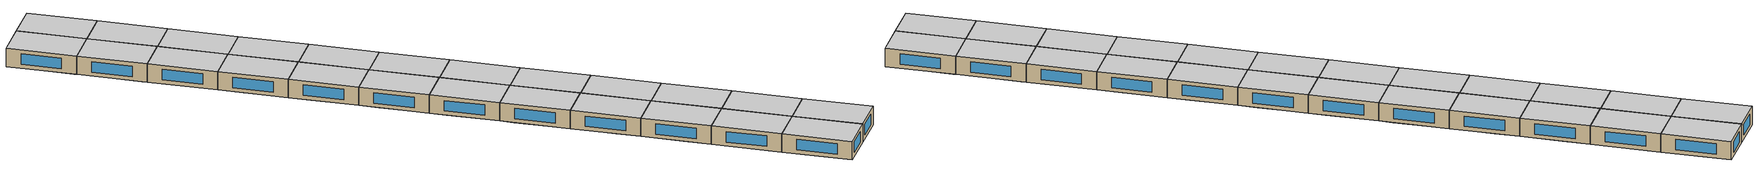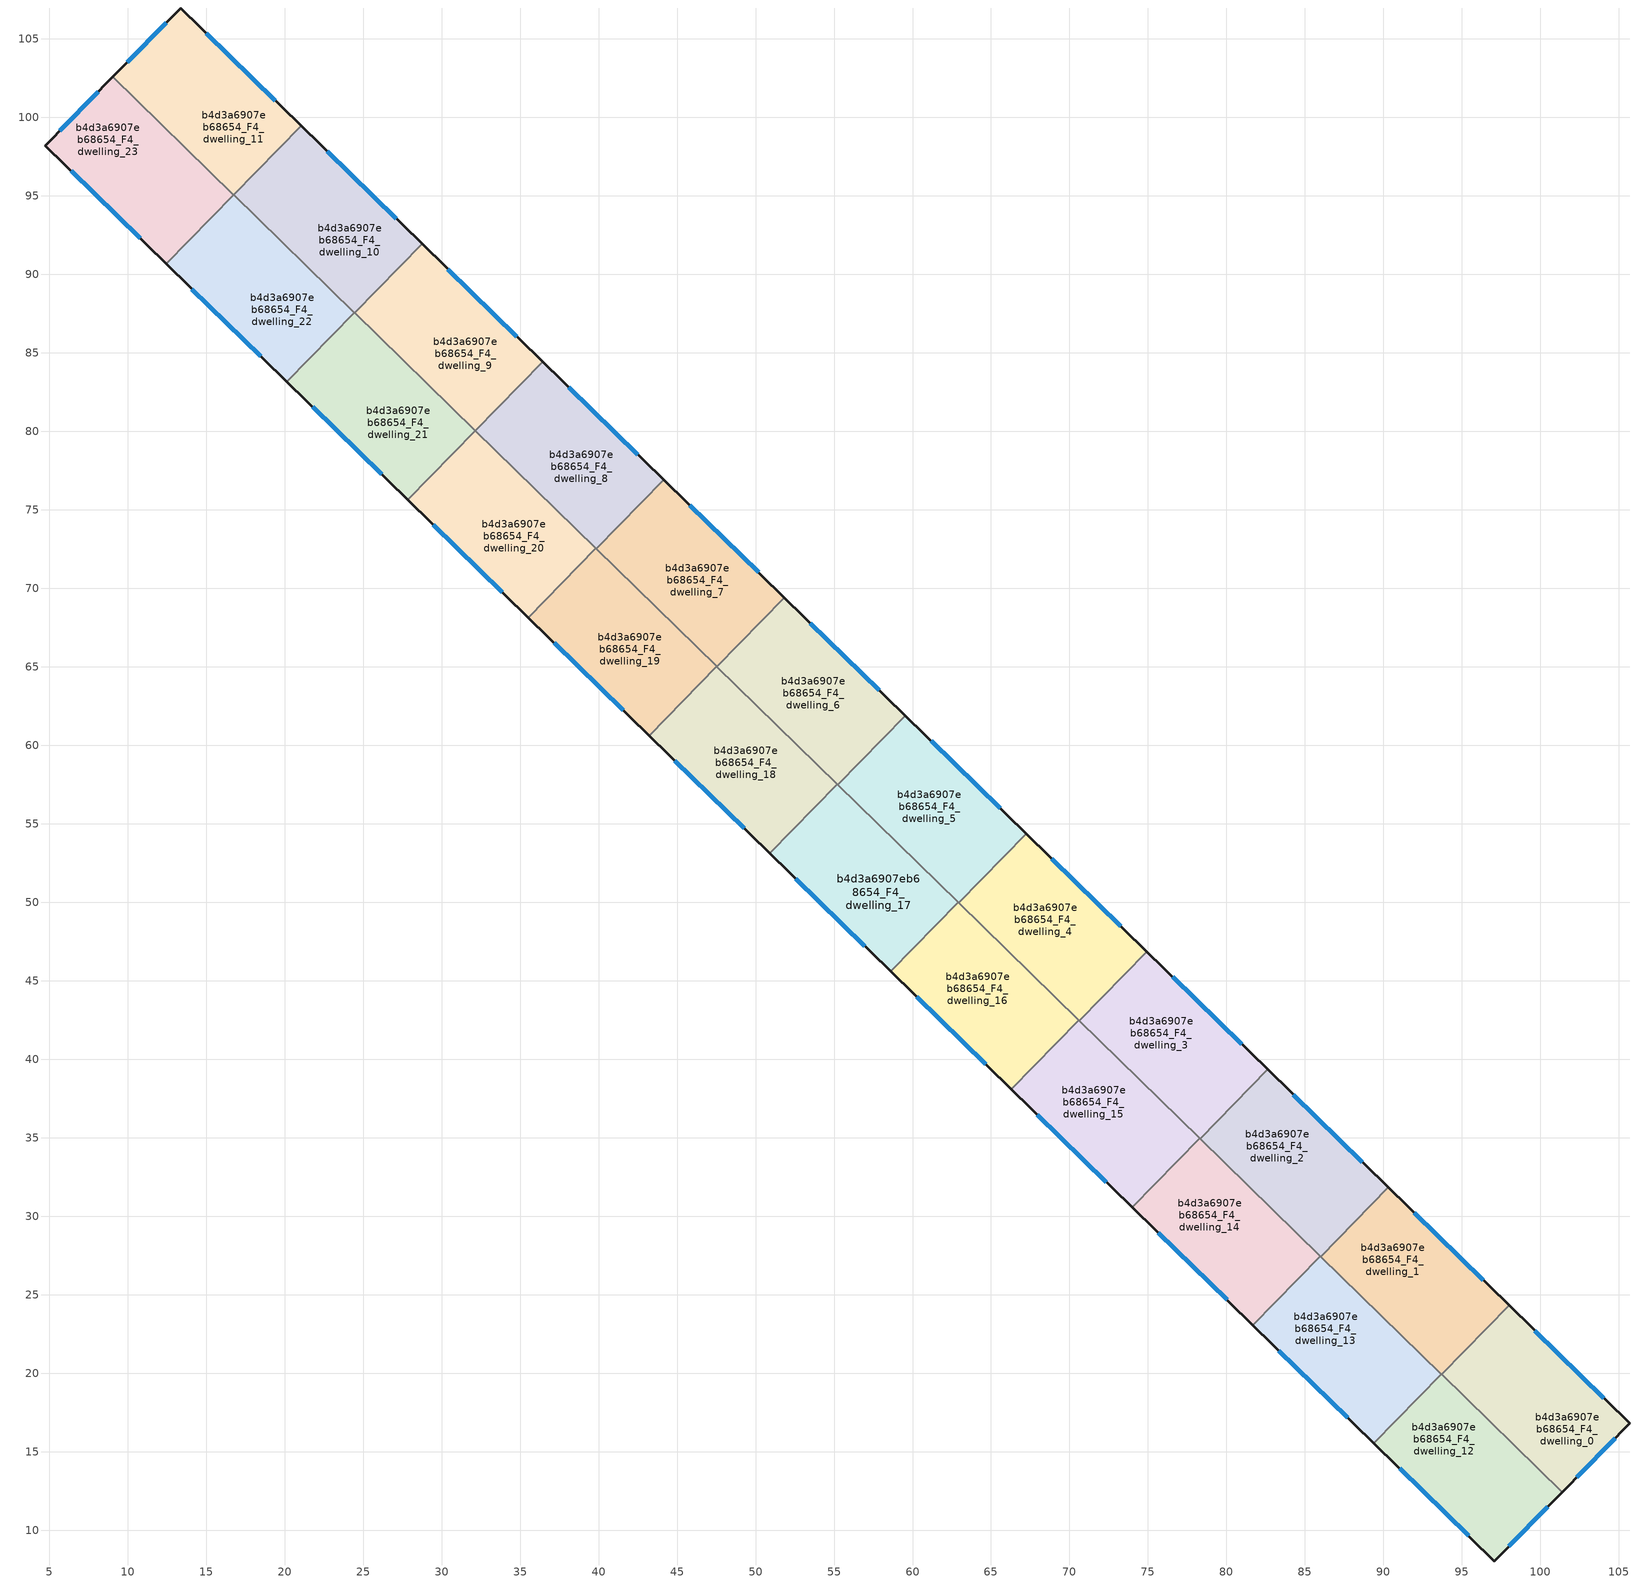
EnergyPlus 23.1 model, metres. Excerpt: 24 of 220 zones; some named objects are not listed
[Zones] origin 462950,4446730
b4d3a6907eb68654_F4_dwelling_0
 floor to b4d3a6907eb68654_F3_dwelling_0 (EU_floor_Construction): 105.7,16.8 101.39,12.42 97.69,16.02 101.99,20.43 z12
 floor to b4d3a6907eb68654_F3_dwelling_1 (EU_floor_Construction): 101.99,20.43 97.69,16.02 94,19.63 98.3,24.03 z12
 floor to b4d3a6907eb68654_F3_dwelling_2 (EU_floor_Construction): 98.3,24.03 94,19.63 93.7,19.92 98,24.32 z12
 wall outside (EU_wall_Construction): 101.39,12.42 105.7,16.8 98,24.32 z12:15
 wall to b4d3a6907eb68654_F4_dwelling_1 (EU_wall_Construction): 98,24.32 93.7,19.92 z12:15
 wall to b4d3a6907eb68654_F4_dwelling_12 (EU_wall_Construction): 93.7,19.92 101.39,12.42 z12:15
 window (EU_Window_Construction): 102.31,13.36 104.78,15.86 / 104.05,18.41 99.65,22.71 z12.64:14.36
 ceiling to b4d3a6907eb68654_F5_dwelling_0 (EU_floor_Construction): 101.39,12.42 105.7,16.8 98,24.32 93.7,19.92 z15
b4d3a6907eb68654_F4_dwelling_1
 floor to b4d3a6907eb68654_F3_dwelling_3 (EU_floor_Construction): 94.61,27.64 90.31,23.23 86.61,26.84 90.91,31.24 z12
 floor to b4d3a6907eb68654_F3_dwelling_2 (EU_floor_Construction): 98,24.32 93.7,19.92 90.31,23.23 94.61,27.64 z12
 floor to b4d3a6907eb68654_F3_dwelling_4 (EU_floor_Construction): 90.91,31.24 86.61,26.84 86.01,27.43 90.31,31.83 z12
 wall outside (EU_wall_Construction): 98,24.32 90.31,31.83 z12:15
 wall to b4d3a6907eb68654_F4_dwelling_2 (EU_wall_Construction): 90.31,31.83 86.01,27.43 z12:15
 wall to b4d3a6907eb68654_F4_dwelling_13 (EU_wall_Construction): 86.01,27.43 93.68,19.94 z12:15
 wall to b4d3a6907eb68654_F4_dwelling_12 (EU_wall_Construction): 93.68,19.94 93.7,19.92 z12:15
 window (EU_Window_Construction): 96.36,25.93 91.96,30.22 z12.64:14.36
 ceiling to b4d3a6907eb68654_F5_dwelling_1 (EU_floor_Construction): 93.7,19.92 98,24.32 90.31,31.83 86.01,27.43 z15
b4d3a6907eb68654_F4_dwelling_10
 floor to b4d3a6907eb68654_F3_dwelling_21 (EU_floor_Construction): 28.13,92.56 23.83,88.16 20.14,91.77 24.43,96.17 z12
 floor to b4d3a6907eb68654_F3_dwelling_22 (EU_floor_Construction): 24.43,96.17 20.14,91.77 16.76,95.06 21.06,99.46 z12
 floor to b4d3a6907eb68654_F3_dwelling_20 (EU_floor_Construction): 28.75,91.95 24.46,87.55 23.83,88.16 28.13,92.56 z12
 wall outside (EU_wall_Construction): 28.75,91.95 21.06,99.46 z12:15
 wall to b4d3a6907eb68654_F4_dwelling_9 (EU_wall_Construction): 24.46,87.55 28.75,91.95 z12:15
 wall to b4d3a6907eb68654_F4_dwelling_11 (EU_wall_Construction): 21.06,99.46 16.76,95.06 z12:15
 wall to b4d3a6907eb68654_F4_dwelling_22 (EU_wall_Construction): 16.76,95.06 24.43,87.57 z12:15
 wall to b4d3a6907eb68654_F4_dwelling_21 (EU_wall_Construction): 24.43,87.57 24.46,87.55 z12:15
 window (EU_Window_Construction): 27.1,93.56 22.7,97.85 z12.64:14.36
 ceiling to b4d3a6907eb68654_F5_dwelling_10 (EU_floor_Construction): 24.46,87.55 28.75,91.95 21.06,99.46 16.76,95.06 z15
b4d3a6907eb68654_F4_dwelling_11
 floor to b4d3a6907eb68654_F3_dwelling_24 (EU_floor_Construction): 17.04,103.38 12.75,98.98 9.05,102.59 13.37,106.97 z12
 floor to b4d3a6907eb68654_F3_dwelling_22 (EU_floor_Construction): 21.06,99.46 16.76,95.06 16.74,95.08 16.44,95.37 20.74,99.77 z12
 floor to b4d3a6907eb68654_F3_dwelling_23 (EU_floor_Construction): 20.74,99.77 16.44,95.37 12.75,98.98 17.04,103.38 z12
 wall outside (EU_wall_Construction): 21.06,99.46 13.37,106.97 9.05,102.59 z12:15
 wall to b4d3a6907eb68654_F4_dwelling_23 (EU_wall_Construction): 9.05,102.59 16.74,95.08 z12:15
 wall to b4d3a6907eb68654_F4_dwelling_22 (EU_wall_Construction): 16.74,95.08 16.76,95.06 z12:15
 window (EU_Window_Construction): 12.44,106.03 9.98,103.53 / 19.41,101.07 15.01,105.36 z12.64:14.36
 ceiling to b4d3a6907eb68654_F5_dwelling_11 (EU_floor_Construction): 16.76,95.06 21.06,99.46 13.37,106.97 9.05,102.59 z15
b4d3a6907eb68654_F4_dwelling_12
 floor to b4d3a6907eb68654_F3_dwelling_0 (EU_floor_Construction): 101.39,12.42 97.07,8.03 93.39,11.62 97.69,16.02 z12
 floor to b4d3a6907eb68654_F3_dwelling_2 (EU_floor_Construction): 94,19.63 89.7,15.23 89.38,15.54 93.68,19.94 z12
 floor adiabatic (EU_floor_Construction): 94,19.63 93.68,19.94 97.69,16.02 93.39,11.62 89.38,15.54 89.7,15.23 z12
 wall outside (EU_wall_Construction): 89.38,15.54 97.07,8.03 101.39,12.42 z12:15
 wall to b4d3a6907eb68654_F4_dwelling_13 (EU_wall_Construction): 93.68,19.94 89.38,15.54 z12:15
 window (EU_Window_Construction): 97.99,8.97 100.46,11.48 / 91.03,13.93 95.42,9.64 z12.64:14.36
 ceiling to b4d3a6907eb68654_F5_dwelling_12 (EU_floor_Construction): 97.07,8.03 101.39,12.42 93.68,19.94 89.38,15.54 z15
b4d3a6907eb68654_F4_dwelling_13
 floor to b4d3a6907eb68654_F3_dwelling_2 (EU_floor_Construction): 93.68,19.94 89.38,15.54 86.01,18.83 90.31,23.23 z12
 floor to b4d3a6907eb68654_F3_dwelling_3 (EU_floor_Construction): 90.31,23.23 86.01,18.83 82.32,22.44 86.61,26.84 z12
 floor to b4d3a6907eb68654_F3_dwelling_4 (EU_floor_Construction): 86.61,26.84 82.32,22.44 81.69,23.05 85.99,27.45 z12
 wall outside (EU_wall_Construction): 81.69,23.05 89.38,15.54 z12:15
 wall to b4d3a6907eb68654_F4_dwelling_14 (EU_wall_Construction): 85.99,27.45 81.69,23.05 z12:15
 wall to b4d3a6907eb68654_F4_dwelling_2 (EU_wall_Construction): 86.01,27.43 85.99,27.45 z12:15
 window (EU_Window_Construction): 83.34,21.44 87.74,17.15 z12.64:14.36
 ceiling to b4d3a6907eb68654_F5_dwelling_13 (EU_floor_Construction): 89.38,15.54 93.68,19.94 85.99,27.45 81.69,23.05 z15
b4d3a6907eb68654_F4_dwelling_14
 floor to b4d3a6907eb68654_F3_dwelling_5 (EU_floor_Construction): 82.92,30.45 78.62,26.05 74.93,29.65 79.23,34.05 z12
 floor adiabatic (EU_floor_Construction): 79.23,34.05 74.93,29.65 74,30.57 78.29,34.97 z12
 floor to b4d3a6907eb68654_F3_dwelling_4 (EU_floor_Construction): 85.99,27.45 81.69,23.05 78.62,26.05 82.92,30.45 z12
 wall outside (EU_wall_Construction): 73.99,30.57 81.69,23.05 z12:15
 wall to b4d3a6907eb68654_F4_dwelling_15 (EU_wall_Construction): 78.29,34.97 73.99,30.57 z12:15
 wall to b4d3a6907eb68654_F4_dwelling_2 (EU_wall_Construction): 85.99,27.45 78.32,34.94 z12:15
 wall to b4d3a6907eb68654_F4_dwelling_3 (EU_wall_Construction): 78.32,34.94 78.29,34.97 z12:15
 window (EU_Window_Construction): 75.64,28.96 80.04,24.66 z12.64:14.36
 ceiling to b4d3a6907eb68654_F5_dwelling_14 (EU_floor_Construction): 81.69,23.05 85.99,27.45 78.29,34.97 73.99,30.57 z15
b4d3a6907eb68654_F4_dwelling_15
 floor to b4d3a6907eb68654_F3_dwelling_7 (EU_floor_Construction): 75.54,37.66 71.24,33.26 67.54,36.87 71.84,41.27 z12
 floor to b4d3a6907eb68654_F3_dwelling_6 (EU_floor_Construction): 78.29,34.97 74,30.57 71.24,33.26 75.54,37.66 z12
 floor to b4d3a6907eb68654_F3_dwelling_8 (EU_floor_Construction): 71.84,41.27 67.54,36.87 66.3,38.08 70.6,42.48 z12
 wall outside (EU_wall_Construction): 66.3,38.08 73.99,30.57 z12:15
 wall to b4d3a6907eb68654_F4_dwelling_16 (EU_wall_Construction): 70.6,42.48 66.3,38.08 z12:15
 wall to b4d3a6907eb68654_F4_dwelling_3 (EU_wall_Construction): 78.29,34.97 70.63,42.46 z12:15
 wall to b4d3a6907eb68654_F4_dwelling_4 (EU_wall_Construction): 70.63,42.46 70.6,42.48 z12:15
 window (EU_Window_Construction): 67.95,36.47 72.35,32.18 z12.64:14.36
 ceiling to b4d3a6907eb68654_F5_dwelling_15 (EU_floor_Construction): 73.99,30.57 78.29,34.97 70.6,42.48 66.3,38.08 z15
b4d3a6907eb68654_F4_dwelling_16
 floor to b4d3a6907eb68654_F3_dwelling_9 (EU_floor_Construction): 68.15,44.87 63.85,40.47 60.16,44.08 64.46,48.48 z12
 floor to b4d3a6907eb68654_F3_dwelling_10 (EU_floor_Construction): 64.46,48.48 60.16,44.08 58.61,45.59 62.91,50 62.93,49.97 z12
 floor to b4d3a6907eb68654_F3_dwelling_8 (EU_floor_Construction): 70.6,42.48 66.3,38.08 63.85,40.47 68.15,44.87 z12
 wall outside (EU_wall_Construction): 58.61,45.59 66.3,38.08 z12:15
 wall to b4d3a6907eb68654_F4_dwelling_17 (EU_wall_Construction): 62.91,50 58.61,45.59 z12:15
 wall to b4d3a6907eb68654_F4_dwelling_4 (EU_wall_Construction): 70.6,42.48 62.93,49.97 z12:15
 wall to b4d3a6907eb68654_F4_dwelling_5 (EU_wall_Construction): 62.93,49.97 62.91,50 z12:15
 window (EU_Window_Construction): 60.25,43.98 64.65,39.69 z12.64:14.36
 ceiling to b4d3a6907eb68654_F5_dwelling_16 (EU_floor_Construction): 66.3,38.08 70.6,42.48 62.91,50 58.61,45.59 z15
b4d3a6907eb68654_F4_dwelling_17
 floor to b4d3a6907eb68654_F3_dwelling_12 (EU_floor_Construction): 57.07,55.69 52.77,51.29 50.91,53.11 55.21,57.51 55.24,57.48 z12
 floor adiabatic (EU_floor_Construction): 62.91,50 58.61,45.59 52.77,51.29 57.07,55.69 z12
 wall outside (EU_wall_Construction): 50.91,53.11 58.61,45.59 z12:15
 wall to b4d3a6907eb68654_F4_dwelling_18 (EU_wall_Construction): 55.21,57.51 50.91,53.11 z12:15
 wall to b4d3a6907eb68654_F4_dwelling_5 (EU_wall_Construction): 62.91,50 55.24,57.48 z12:15
 wall to b4d3a6907eb68654_F4_dwelling_6 (EU_wall_Construction): 55.24,57.48 55.21,57.51 z12:15
 window (EU_Window_Construction): 52.56,51.5 56.96,47.2 z12.64:14.36
 ceiling to b4d3a6907eb68654_F5_dwelling_17 (EU_floor_Construction): 58.61,45.59 62.91,50 55.21,57.51 50.91,53.11 z15
b4d3a6907eb68654_F4_dwelling_18
 floor to b4d3a6907eb68654_F3_dwelling_12 (EU_floor_Construction): 55.21,57.51 50.91,53.11 49.08,54.9 53.38,59.3 z12
 floor to b4d3a6907eb68654_F3_dwelling_14 (EU_floor_Construction): 49.68,62.91 45.39,58.51 43.22,60.62 47.52,65.03 z12
 floor adiabatic (EU_floor_Construction): 53.38,59.3 49.08,54.9 45.39,58.51 49.68,62.91 55.21,57.51 z12
 wall outside (EU_wall_Construction): 43.22,60.62 50.91,53.11 z12:15
 wall to b4d3a6907eb68654_F4_dwelling_19 (EU_wall_Construction): 47.52,65.03 43.22,60.62 z12:15
 wall to b4d3a6907eb68654_F4_dwelling_6 (EU_wall_Construction): 55.21,57.51 47.54,65 z12:15
 wall to b4d3a6907eb68654_F4_dwelling_7 (EU_wall_Construction): 47.54,65 47.52,65.02 z12:15
 window (EU_Window_Construction): 44.87,59.01 49.26,54.72 z12.64:14.36
 ceiling to b4d3a6907eb68654_F5_dwelling_18 (EU_floor_Construction): 50.91,53.11 55.21,57.51 47.52,65.03 43.22,60.62 z15
b4d3a6907eb68654_F4_dwelling_19
 floor to b4d3a6907eb68654_F3_dwelling_15 (EU_floor_Construction): 45.99,66.51 41.69,62.11 38,65.72 42.3,70.12 z12
 floor to b4d3a6907eb68654_F3_dwelling_14 (EU_floor_Construction): 47.52,65.03 43.22,60.62 41.69,62.11 45.99,66.51 z12
 floor to b4d3a6907eb68654_F3_dwelling_16 (EU_floor_Construction): 42.3,70.12 38,65.72 35.52,68.14 39.82,72.54 z12
 wall outside (EU_wall_Construction): 35.52,68.14 43.22,60.62 z12:15
 wall to b4d3a6907eb68654_F4_dwelling_20 (EU_wall_Construction): 39.82,72.54 35.52,68.14 z12:15
 wall to b4d3a6907eb68654_F4_dwelling_7 (EU_wall_Construction): 47.52,65.03 39.85,72.51 z12:15
 wall to b4d3a6907eb68654_F4_dwelling_8 (EU_wall_Construction): 39.85,72.51 39.82,72.54 z12:15
 window (EU_Window_Construction): 37.17,66.53 41.57,62.23 z12.64:14.36
 ceiling to b4d3a6907eb68654_F5_dwelling_19 (EU_floor_Construction): 43.22,60.62 47.52,65.03 39.82,72.54 35.52,68.14 z15
b4d3a6907eb68654_F4_dwelling_2
 floor to b4d3a6907eb68654_F3_dwelling_4 (EU_floor_Construction): 90.31,31.83 86.01,27.43 82.92,30.45 87.22,34.85 z12
 floor to b4d3a6907eb68654_F3_dwelling_5 (EU_floor_Construction): 87.22,34.85 82.92,30.45 79.23,34.05 83.53,38.46 z12
 floor to b4d3a6907eb68654_F3_dwelling_6 (EU_floor_Construction): 83.53,38.46 79.23,34.05 78.32,34.94 82.62,39.35 z12
 wall outside (EU_wall_Construction): 90.31,31.83 82.62,39.35 z12:15
 wall to b4d3a6907eb68654_F4_dwelling_3 (EU_wall_Construction): 82.62,39.35 78.32,34.94 z12:15
 window (EU_Window_Construction): 88.66,33.44 84.27,37.74 z12.64:14.36
 ceiling to b4d3a6907eb68654_F5_dwelling_2 (EU_floor_Construction): 86.01,27.43 90.31,31.83 82.62,39.35 78.32,34.94 z15
b4d3a6907eb68654_F4_dwelling_20
 floor to b4d3a6907eb68654_F3_dwelling_17 (EU_floor_Construction): 38.6,73.73 34.31,69.33 30.61,72.93 34.91,77.34 z12
 floor to b4d3a6907eb68654_F3_dwelling_16 (EU_floor_Construction): 39.82,72.54 35.52,68.14 34.31,69.33 38.6,73.73 z12
 floor to b4d3a6907eb68654_F3_dwelling_18 (EU_floor_Construction): 34.91,77.34 30.61,72.93 27.83,75.65 32.13,80.05 z12
 wall outside (EU_wall_Construction): 27.83,75.65 35.52,68.14 z12:15
 wall to b4d3a6907eb68654_F4_dwelling_21 (EU_wall_Construction): 32.13,80.05 27.83,75.65 z12:15
 wall to b4d3a6907eb68654_F4_dwelling_8 (EU_wall_Construction): 39.82,72.54 32.15,80.03 z12:15
 wall to b4d3a6907eb68654_F4_dwelling_9 (EU_wall_Construction): 32.15,80.03 32.13,80.05 z12:15
 window (EU_Window_Construction): 29.48,74.04 33.88,69.75 z12.64:14.36
 ceiling to b4d3a6907eb68654_F5_dwelling_20 (EU_floor_Construction): 35.52,68.14 39.82,72.54 32.13,80.05 27.83,75.65 z15
b4d3a6907eb68654_F4_dwelling_21
 floor to b4d3a6907eb68654_F3_dwelling_19 (EU_floor_Construction): 31.22,80.94 26.92,76.54 23.22,80.15 27.52,84.55 z12
 floor to b4d3a6907eb68654_F3_dwelling_18 (EU_floor_Construction): 32.13,80.05 27.83,75.65 26.92,76.54 31.22,80.94 z12
 floor to b4d3a6907eb68654_F3_dwelling_20 (EU_floor_Construction): 27.52,84.55 23.22,80.15 20.14,83.17 24.43,87.57 z12
 wall outside (EU_wall_Construction): 20.14,83.17 27.83,75.65 z12:15
 wall to b4d3a6907eb68654_F4_dwelling_22 (EU_wall_Construction): 24.43,87.57 20.14,83.17 z12:15
 wall to b4d3a6907eb68654_F4_dwelling_9 (EU_wall_Construction): 32.13,80.05 24.46,87.55 z12:15
 window (EU_Window_Construction): 21.78,81.56 26.18,77.26 z12.64:14.36
 ceiling to b4d3a6907eb68654_F5_dwelling_21 (EU_floor_Construction): 27.83,75.65 32.13,80.05 24.43,87.57 20.14,83.17 z15
b4d3a6907eb68654_F4_dwelling_22
 floor to b4d3a6907eb68654_F3_dwelling_20 (EU_floor_Construction): 24.43,87.57 20.14,83.17 19.53,83.76 23.83,88.16 z12
 floor to b4d3a6907eb68654_F3_dwelling_21 (EU_floor_Construction): 23.83,88.16 19.53,83.76 15.84,87.36 20.14,91.77 z12
 floor to b4d3a6907eb68654_F3_dwelling_22 (EU_floor_Construction): 20.14,91.77 15.84,87.36 12.44,90.68 16.74,95.08 16.76,95.06 z12
 wall outside (EU_wall_Construction): 12.44,90.68 20.14,83.17 z12:15
 wall to b4d3a6907eb68654_F4_dwelling_23 (EU_wall_Construction): 16.74,95.08 12.44,90.68 z12:15
 window (EU_Window_Construction): 14.09,89.07 18.49,84.78 z12.64:14.36
 ceiling to b4d3a6907eb68654_F5_dwelling_22 (EU_floor_Construction): 20.14,83.17 24.43,87.57 16.74,95.08 12.44,90.68 z15
b4d3a6907eb68654_F4_dwelling_23
 floor to b4d3a6907eb68654_F3_dwelling_22 (EU_floor_Construction): 16.74,95.08 12.44,90.68 12.14,90.97 16.44,95.37 z12
 floor to b4d3a6907eb68654_F3_dwelling_23 (EU_floor_Construction): 16.44,95.37 12.14,90.97 8.45,94.58 12.75,98.98 z12
 floor to b4d3a6907eb68654_F3_dwelling_24 (EU_floor_Construction): 12.75,98.98 8.45,94.58 4.74,98.2 9.05,102.59 z12
 wall outside (EU_wall_Construction): 9.05,102.59 4.74,98.2 12.44,90.68 z12:15
 window (EU_Window_Construction): 6.39,96.59 10.79,92.29 / 8.13,101.65 5.66,99.14 z12.64:14.36
 ceiling to b4d3a6907eb68654_F5_dwelling_23 (EU_floor_Construction): 12.44,90.68 16.74,95.08 9.05,102.59 4.74,98.2 z15
b4d3a6907eb68654_F4_dwelling_3
 floor to b4d3a6907eb68654_F3_dwelling_6 (EU_floor_Construction): 82.62,39.35 78.32,34.94 75.54,37.66 79.84,42.06 z12
 floor to b4d3a6907eb68654_F3_dwelling_7 (EU_floor_Construction): 79.84,42.06 75.54,37.66 71.84,41.27 76.14,45.67 z12
 floor to b4d3a6907eb68654_F3_dwelling_8 (EU_floor_Construction): 76.14,45.67 71.84,41.27 70.63,42.46 74.92,46.86 z12
 wall outside (EU_wall_Construction): 82.62,39.35 74.92,46.86 z12:15
 wall to b4d3a6907eb68654_F4_dwelling_4 (EU_wall_Construction): 74.92,46.86 70.63,42.46 z12:15
 window (EU_Window_Construction): 80.97,40.96 76.57,45.25 z12.64:14.36
 ceiling to b4d3a6907eb68654_F5_dwelling_3 (EU_floor_Construction): 78.32,34.94 82.62,39.35 74.92,46.86 70.63,42.46 z15
b4d3a6907eb68654_F4_dwelling_4
 floor to b4d3a6907eb68654_F3_dwelling_8 (EU_floor_Construction): 74.92,46.86 70.63,42.46 68.15,44.87 72.45,49.28 z12
 floor to b4d3a6907eb68654_F3_dwelling_9 (EU_floor_Construction): 72.45,49.28 68.15,44.87 64.46,48.48 68.76,52.88 z12
 floor to b4d3a6907eb68654_F3_dwelling_10 (EU_floor_Construction): 68.76,52.88 64.46,48.48 62.93,49.97 67.23,54.37 z12
 wall outside (EU_wall_Construction): 74.92,46.86 67.23,54.37 z12:15
 wall to b4d3a6907eb68654_F4_dwelling_5 (EU_wall_Construction): 67.23,54.37 62.93,49.97 z12:15
 window (EU_Window_Construction): 73.28,48.47 68.88,52.76 z12.64:14.36
 ceiling to b4d3a6907eb68654_F5_dwelling_4 (EU_floor_Construction): 70.63,42.46 74.92,46.86 67.23,54.37 62.93,49.97 z15
b4d3a6907eb68654_F4_dwelling_5
 floor to b4d3a6907eb68654_F3_dwelling_10 (EU_floor_Construction): 67.23,54.37 62.93,49.97 60.76,52.09 65.06,56.49 z12
 floor to b4d3a6907eb68654_F3_dwelling_11 (EU_floor_Construction): 65.06,56.49 60.76,52.09 57.07,55.69 61.37,60.1 z12
 floor to b4d3a6907eb68654_F3_dwelling_12 (EU_floor_Construction): 61.37,60.1 57.07,55.69 55.24,57.48 59.54,61.89 z12
 wall outside (EU_wall_Construction): 67.23,54.37 59.54,61.89 z12:15
 wall to b4d3a6907eb68654_F4_dwelling_6 (EU_wall_Construction): 59.54,61.89 55.24,57.48 z12:15
 window (EU_Window_Construction): 65.58,55.98 61.18,60.28 z12.64:14.36
 ceiling to b4d3a6907eb68654_F5_dwelling_5 (EU_floor_Construction): 62.93,49.97 67.23,54.37 59.54,61.89 55.24,57.48 z15
b4d3a6907eb68654_F4_dwelling_6
 floor to b4d3a6907eb68654_F3_dwelling_13 (EU_floor_Construction): 57.68,63.7 53.38,59.3 49.69,62.91 53.98,67.31 z12
 floor to b4d3a6907eb68654_F3_dwelling_14 (EU_floor_Construction): 53.98,67.31 49.69,62.91 47.54,65 51.84,69.4 z12
 floor to b4d3a6907eb68654_F3_dwelling_12 (EU_floor_Construction): 59.54,61.89 55.24,57.48 53.38,59.3 57.68,63.7 z12
 wall outside (EU_wall_Construction): 59.54,61.89 51.84,69.4 z12:15
 wall to b4d3a6907eb68654_F4_dwelling_7 (EU_wall_Construction): 51.84,69.4 47.54,65 z12:15
 window (EU_Window_Construction): 57.89,63.5 53.49,67.79 z12.64:14.36
 ceiling to b4d3a6907eb68654_F5_dwelling_6 (EU_floor_Construction): 55.24,57.48 59.54,61.89 51.84,69.4 47.54,65 z15
b4d3a6907eb68654_F4_dwelling_7
 floor to b4d3a6907eb68654_F3_dwelling_14 (EU_floor_Construction): 51.84,69.4 47.54,65 45.99,66.51 50.29,70.92 z12
 floor to b4d3a6907eb68654_F3_dwelling_15 (EU_floor_Construction): 50.29,70.92 45.99,66.51 42.3,70.12 46.6,74.52 z12
 floor to b4d3a6907eb68654_F3_dwelling_16 (EU_floor_Construction): 46.6,74.52 42.3,70.12 39.85,72.51 44.15,76.91 z12
 wall outside (EU_wall_Construction): 51.84,69.4 44.15,76.92 z12:15
 wall to b4d3a6907eb68654_F4_dwelling_8 (EU_wall_Construction): 44.15,76.92 39.85,72.51 z12:15
 window (EU_Window_Construction): 50.19,71.01 45.8,75.31 z12.64:14.36
 ceiling to b4d3a6907eb68654_F5_dwelling_7 (EU_floor_Construction): 47.54,65 51.84,69.4 44.15,76.92 39.85,72.51 z15
b4d3a6907eb68654_F4_dwelling_8
 floor to b4d3a6907eb68654_F3_dwelling_16 (EU_floor_Construction): 44.15,76.91 39.85,72.51 38.6,73.73 42.9,78.13 z12
 floor to b4d3a6907eb68654_F3_dwelling_17 (EU_floor_Construction): 42.9,78.13 38.6,73.73 34.91,77.34 39.21,81.74 z12
 floor to b4d3a6907eb68654_F3_dwelling_18 (EU_floor_Construction): 39.21,81.74 34.91,77.34 32.15,80.03 36.45,84.43 z12
 wall outside (EU_wall_Construction): 44.15,76.92 36.45,84.43 z12:15
 wall to b4d3a6907eb68654_F4_dwelling_9 (EU_wall_Construction): 36.45,84.43 32.15,80.03 z12:15
 window (EU_Window_Construction): 42.5,78.52 38.1,82.82 z12.64:14.36
 ceiling to b4d3a6907eb68654_F5_dwelling_8 (EU_floor_Construction): 39.85,72.51 44.15,76.92 36.45,84.43 32.15,80.03 z15
b4d3a6907eb68654_F4_dwelling_9
 floor to b4d3a6907eb68654_F3_dwelling_18 (EU_floor_Construction): 36.45,84.43 32.15,80.03 31.22,80.94 35.51,85.34 z12
 floor to b4d3a6907eb68654_F3_dwelling_19 (EU_floor_Construction): 35.51,85.34 31.22,80.94 27.52,84.55 31.82,88.95 z12
 floor to b4d3a6907eb68654_F3_dwelling_20 (EU_floor_Construction): 31.82,88.95 27.52,84.55 24.46,87.55 28.75,91.95 z12
 wall outside (EU_wall_Construction): 36.45,84.43 28.75,91.95 z12:15
 window (EU_Window_Construction): 34.8,86.04 30.4,90.34 z12.64:14.36
 ceiling to b4d3a6907eb68654_F5_dwelling_9 (EU_floor_Construction): 32.15,80.03 36.45,84.43 28.75,91.95 24.46,87.55 z15
[Building]
EU S2 Campaign: North Axis=0; Terrain=City; Solar Distribution=FullExterior
[Site:Location]
Yerevan-Zvartnots.Intl.AP: Latitude=40.15; Longitude=44.383; Time Zone=4; Elevation=854
[SizingPeriod:WeatherFileDays]
AnnualSizingPeriod: Begin Month=1; Begin Day of Month=1; End Month=12; End Day of Month=31; Day of Week for Start Day=Monday; Use Weather File Daylight Saving Period=No; Use Weather File Rain and Snow Indicators=No
[MATERIAL]
EU_InternalMass_Material: Roughness=MediumRough; Thickness=0.1; Conductivity=1; Density=1800; Specific Heat=900; Thermal Absorptance=0.9; Solar Absorptance=0.7; Visible Absorptance=0.7
[MATERIAL:NOMASS] Roughness=MediumRough; Thermal Absorptance=0.9; Solar Absorptance=0.7; Visible Absorptance=0.7
Name | Thermal Resistance
EU_wall_NoMass | 1.05043
EU_floor_NoMass | 0.478065
[WINDOWMATERIAL:SIMPLEGLAZINGSYSTEM]
EU_Window_SimpleGlazing: UFactor=2.5566; Solar Heat Gain Coefficient=0.75; Visible Transmittance=0.75
[CONSTRUCTION]
EU_wall_Construction: EU_wall_NoMass
EU_floor_Construction: EU_floor_NoMass
EU_Window_Construction: EU_Window_SimpleGlazing
EU_InternalMass_Construction: EU_InternalMass_Material
[ZONE] Type=1; Multiplier=1; Ceiling Height=autocalculate; Floor Area=autocalculate; Part of Total Floor Area=Yes
Name | Volume
b4d3a6907eb68654_F4_dwelling_0 | 198.483
b4d3a6907eb68654_F4_dwelling_1 | 198.509
b4d3a6907eb68654_F4_dwelling_10 | 198.471
b4d3a6907eb68654_F4_dwelling_11 | 198.501
b4d3a6907eb68654_F4_dwelling_12 | 198.523
b4d3a6907eb68654_F4_dwelling_13 | 198.479
b4d3a6907eb68654_F4_dwelling_14 | 198.505
b4d3a6907eb68654_F4_dwelling_15; b4d3a6907eb68654_F4_dwelling_19 | 198.51
b4d3a6907eb68654_F4_dwelling_16; b4d3a6907eb68654_F4_dwelling_2; b4d3a6907eb68654_F4_dwelling_5 | 198.498
b4d3a6907eb68654_F4_dwelling_17; b4d3a6907eb68654_F4_dwelling_18; b4d3a6907eb68654_F4_dwelling_21 | 198.528
b4d3a6907eb68654_F4_dwelling_20 | 198.497
b4d3a6907eb68654_F4_dwelling_22 | 198.515
b4d3a6907eb68654_F4_dwelling_23 | 198.524
b4d3a6907eb68654_F4_dwelling_3 | 198.489
b4d3a6907eb68654_F4_dwelling_4; b4d3a6907eb68654_F4_dwelling_9 | 198.502
b4d3a6907eb68654_F4_dwelling_6 | 198.5
b4d3a6907eb68654_F4_dwelling_7 | 198.495
b4d3a6907eb68654_F4_dwelling_8 | 198.499
[INTERNALMASS] Construction=EU_InternalMass_Construction
Name | Zone or ZoneList | Surface Area
b4d3a6907eb68654_F4_dwelling_0_EU_InternalMass | b4d3a6907eb68654_F4_dwelling_0 | 66.1608
b4d3a6907eb68654_F4_dwelling_1_EU_InternalMass | b4d3a6907eb68654_F4_dwelling_1 | 66.1695
b4d3a6907eb68654_F4_dwelling_2_EU_InternalMass | b4d3a6907eb68654_F4_dwelling_2 | 66.1662
b4d3a6907eb68654_F4_dwelling_3_EU_InternalMass | b4d3a6907eb68654_F4_dwelling_3 | 66.163
b4d3a6907eb68654_F4_dwelling_4_EU_InternalMass | b4d3a6907eb68654_F4_dwelling_4 | 66.1674
b4d3a6907eb68654_F4_dwelling_5_EU_InternalMass | b4d3a6907eb68654_F4_dwelling_5 | 66.1657
b4d3a6907eb68654_F4_dwelling_6_EU_InternalMass | b4d3a6907eb68654_F4_dwelling_6 | 66.1669
b4d3a6907eb68654_F4_dwelling_7_EU_InternalMass | b4d3a6907eb68654_F4_dwelling_7 | 66.1652
b4d3a6907eb68654_F4_dwelling_8_EU_InternalMass | b4d3a6907eb68654_F4_dwelling_8 | 66.1663
b4d3a6907eb68654_F4_dwelling_9_EU_InternalMass | b4d3a6907eb68654_F4_dwelling_9 | 66.1673
b4d3a6907eb68654_F4_dwelling_10_EU_InternalMass | b4d3a6907eb68654_F4_dwelling_10 | 66.1571
b4d3a6907eb68654_F4_dwelling_11_EU_InternalMass | b4d3a6907eb68654_F4_dwelling_11 | 66.1671
b4d3a6907eb68654_F4_dwelling_12_EU_InternalMass | b4d3a6907eb68654_F4_dwelling_12 | 66.1745
b4d3a6907eb68654_F4_dwelling_13_EU_InternalMass | b4d3a6907eb68654_F4_dwelling_13 | 66.1597
b4d3a6907eb68654_F4_dwelling_14_EU_InternalMass | b4d3a6907eb68654_F4_dwelling_14 | 66.1684
b4d3a6907eb68654_F4_dwelling_15_EU_InternalMass | b4d3a6907eb68654_F4_dwelling_15 | 66.17
b4d3a6907eb68654_F4_dwelling_16_EU_InternalMass | b4d3a6907eb68654_F4_dwelling_16 | 66.1657
b4d3a6907eb68654_F4_dwelling_17_EU_InternalMass | b4d3a6907eb68654_F4_dwelling_17 | 66.176
b4d3a6907eb68654_F4_dwelling_18_EU_InternalMass | b4d3a6907eb68654_F4_dwelling_18 | 66.1761
b4d3a6907eb68654_F4_dwelling_19_EU_InternalMass | b4d3a6907eb68654_F4_dwelling_19 | 66.17
b4d3a6907eb68654_F4_dwelling_20_EU_InternalMass | b4d3a6907eb68654_F4_dwelling_20 | 66.1657
b4d3a6907eb68654_F4_dwelling_21_EU_InternalMass | b4d3a6907eb68654_F4_dwelling_21 | 66.176
b4d3a6907eb68654_F4_dwelling_22_EU_InternalMass | b4d3a6907eb68654_F4_dwelling_22 | 66.1717
b4d3a6907eb68654_F4_dwelling_23_EU_InternalMass | b4d3a6907eb68654_F4_dwelling_23 | 66.1747
[OTHEREQUIPMENT] Fuel Type=Electricity; Design Level Calculation Method=Watts/Area; Power per Zone Floor Area=1; Fraction Latent=0; Fraction Radiant=0; Fraction Lost=0; Carbon Dioxide Generation Rate=0; EndUse Subcategory=EU_Step8_InternalGains
Name | Zone or ZoneList or Space or SpaceList | Schedule
EU_Step8_InternalGain_b4d3a6907eb68654_F4_dwelling_0_f000 | b4d3a6907eb68654_F4_dwelling_0 | EU_Step8_GainSchedule_b4d3a6907eb68654_F4_dwelling_0_f000
EU_Step8_InternalGain_b4d3a6907eb68654_F4_dwelling_1_f000 | b4d3a6907eb68654_F4_dwelling_1 | EU_Step8_GainSchedule_b4d3a6907eb68654_F4_dwelling_1_f000
EU_Step8_InternalGain_b4d3a6907eb68654_F4_dwelling_2_f000 | b4d3a6907eb68654_F4_dwelling_2 | EU_Step8_GainSchedule_b4d3a6907eb68654_F4_dwelling_2_f000
EU_Step8_InternalGain_b4d3a6907eb68654_F4_dwelling_3_f000 | b4d3a6907eb68654_F4_dwelling_3 | EU_Step8_GainSchedule_b4d3a6907eb68654_F4_dwelling_3_f000
EU_Step8_InternalGain_b4d3a6907eb68654_F4_dwelling_4_f000 | b4d3a6907eb68654_F4_dwelling_4 | EU_Step8_GainSchedule_b4d3a6907eb68654_F4_dwelling_4_f000
EU_Step8_InternalGain_b4d3a6907eb68654_F4_dwelling_5_f000 | b4d3a6907eb68654_F4_dwelling_5 | EU_Step8_GainSchedule_b4d3a6907eb68654_F4_dwelling_5_f000
EU_Step8_InternalGain_b4d3a6907eb68654_F4_dwelling_6_f000 | b4d3a6907eb68654_F4_dwelling_6 | EU_Step8_GainSchedule_b4d3a6907eb68654_F4_dwelling_6_f000
EU_Step8_InternalGain_b4d3a6907eb68654_F4_dwelling_7_f000 | b4d3a6907eb68654_F4_dwelling_7 | EU_Step8_GainSchedule_b4d3a6907eb68654_F4_dwelling_7_f000
EU_Step8_InternalGain_b4d3a6907eb68654_F4_dwelling_8_f000 | b4d3a6907eb68654_F4_dwelling_8 | EU_Step8_GainSchedule_b4d3a6907eb68654_F4_dwelling_8_f000
EU_Step8_InternalGain_b4d3a6907eb68654_F4_dwelling_9_f000 | b4d3a6907eb68654_F4_dwelling_9 | EU_Step8_GainSchedule_b4d3a6907eb68654_F4_dwelling_9_f000
EU_Step8_InternalGain_b4d3a6907eb68654_F4_dwelling_10_f000 | b4d3a6907eb68654_F4_dwelling_10 | EU_Step8_GainSchedule_b4d3a6907eb68654_F4_dwelling_10_f000
EU_Step8_InternalGain_b4d3a6907eb68654_F4_dwelling_11_f000 | b4d3a6907eb68654_F4_dwelling_11 | EU_Step8_GainSchedule_b4d3a6907eb68654_F4_dwelling_11_f000
EU_Step8_InternalGain_b4d3a6907eb68654_F4_dwelling_12_f000 | b4d3a6907eb68654_F4_dwelling_12 | EU_Step8_GainSchedule_b4d3a6907eb68654_F4_dwelling_12_f000
EU_Step8_InternalGain_b4d3a6907eb68654_F4_dwelling_13_f000 | b4d3a6907eb68654_F4_dwelling_13 | EU_Step8_GainSchedule_b4d3a6907eb68654_F4_dwelling_13_f000
EU_Step8_InternalGain_b4d3a6907eb68654_F4_dwelling_14_f000 | b4d3a6907eb68654_F4_dwelling_14 | EU_Step8_GainSchedule_b4d3a6907eb68654_F4_dwelling_14_f000
EU_Step8_InternalGain_b4d3a6907eb68654_F4_dwelling_15_f000 | b4d3a6907eb68654_F4_dwelling_15 | EU_Step8_GainSchedule_b4d3a6907eb68654_F4_dwelling_15_f000
EU_Step8_InternalGain_b4d3a6907eb68654_F4_dwelling_16_f000 | b4d3a6907eb68654_F4_dwelling_16 | EU_Step8_GainSchedule_b4d3a6907eb68654_F4_dwelling_16_f000
EU_Step8_InternalGain_b4d3a6907eb68654_F4_dwelling_17_f000 | b4d3a6907eb68654_F4_dwelling_17 | EU_Step8_GainSchedule_b4d3a6907eb68654_F4_dwelling_17_f000
EU_Step8_InternalGain_b4d3a6907eb68654_F4_dwelling_18_f000 | b4d3a6907eb68654_F4_dwelling_18 | EU_Step8_GainSchedule_b4d3a6907eb68654_F4_dwelling_18_f000
EU_Step8_InternalGain_b4d3a6907eb68654_F4_dwelling_19_f000 | b4d3a6907eb68654_F4_dwelling_19 | EU_Step8_GainSchedule_b4d3a6907eb68654_F4_dwelling_19_f000
EU_Step8_InternalGain_b4d3a6907eb68654_F4_dwelling_20_f000 | b4d3a6907eb68654_F4_dwelling_20 | EU_Step8_GainSchedule_b4d3a6907eb68654_F4_dwelling_20_f000
EU_Step8_InternalGain_b4d3a6907eb68654_F4_dwelling_21_f000 | b4d3a6907eb68654_F4_dwelling_21 | EU_Step8_GainSchedule_b4d3a6907eb68654_F4_dwelling_21_f000
EU_Step8_InternalGain_b4d3a6907eb68654_F4_dwelling_22_f000 | b4d3a6907eb68654_F4_dwelling_22 | EU_Step8_GainSchedule_b4d3a6907eb68654_F4_dwelling_22_f000
EU_Step8_InternalGain_b4d3a6907eb68654_F4_dwelling_23_f000 | b4d3a6907eb68654_F4_dwelling_23 | EU_Step8_GainSchedule_b4d3a6907eb68654_F4_dwelling_23_f000
[ZONEVENTILATION:DESIGNFLOWRATE] Schedule=EU_AlwaysOn; Design Flow Rate Calculation Method=AirChanges/Hour; Air Changes per Hour=0.557805; Ventilation Type=Natural; Fan Pressure Rise=0; Fan Total Efficiency=1; Constant Term Coefficient=1; Temperature Term Coefficient=0; Velocity Term Coefficient=0; Velocity Squared Term Coefficient=0; Minimum Indoor Temperature=-100; Maximum Indoor Temperature=100; Delta Temperature=-100; Minimum Outdoor Temperature=-100; Maximum Outdoor Temperature=100; Maximum Wind Speed=40
Name | Zone or ZoneList or Space or SpaceList
EU_ConstantAir_b4d3a6907eb68654_F4_dwelling_0 | b4d3a6907eb68654_F4_dwelling_0
EU_ConstantAir_b4d3a6907eb68654_F4_dwelling_1 | b4d3a6907eb68654_F4_dwelling_1
EU_ConstantAir_b4d3a6907eb68654_F4_dwelling_2 | b4d3a6907eb68654_F4_dwelling_2
EU_ConstantAir_b4d3a6907eb68654_F4_dwelling_3 | b4d3a6907eb68654_F4_dwelling_3
EU_ConstantAir_b4d3a6907eb68654_F4_dwelling_4 | b4d3a6907eb68654_F4_dwelling_4
EU_ConstantAir_b4d3a6907eb68654_F4_dwelling_5 | b4d3a6907eb68654_F4_dwelling_5
EU_ConstantAir_b4d3a6907eb68654_F4_dwelling_6 | b4d3a6907eb68654_F4_dwelling_6
EU_ConstantAir_b4d3a6907eb68654_F4_dwelling_7 | b4d3a6907eb68654_F4_dwelling_7
EU_ConstantAir_b4d3a6907eb68654_F4_dwelling_8 | b4d3a6907eb68654_F4_dwelling_8
EU_ConstantAir_b4d3a6907eb68654_F4_dwelling_9 | b4d3a6907eb68654_F4_dwelling_9
EU_ConstantAir_b4d3a6907eb68654_F4_dwelling_10 | b4d3a6907eb68654_F4_dwelling_10
EU_ConstantAir_b4d3a6907eb68654_F4_dwelling_11 | b4d3a6907eb68654_F4_dwelling_11
EU_ConstantAir_b4d3a6907eb68654_F4_dwelling_12 | b4d3a6907eb68654_F4_dwelling_12
EU_ConstantAir_b4d3a6907eb68654_F4_dwelling_13 | b4d3a6907eb68654_F4_dwelling_13
EU_ConstantAir_b4d3a6907eb68654_F4_dwelling_14 | b4d3a6907eb68654_F4_dwelling_14
EU_ConstantAir_b4d3a6907eb68654_F4_dwelling_15 | b4d3a6907eb68654_F4_dwelling_15
EU_ConstantAir_b4d3a6907eb68654_F4_dwelling_16 | b4d3a6907eb68654_F4_dwelling_16
EU_ConstantAir_b4d3a6907eb68654_F4_dwelling_17 | b4d3a6907eb68654_F4_dwelling_17
EU_ConstantAir_b4d3a6907eb68654_F4_dwelling_18 | b4d3a6907eb68654_F4_dwelling_18
EU_ConstantAir_b4d3a6907eb68654_F4_dwelling_19 | b4d3a6907eb68654_F4_dwelling_19
EU_ConstantAir_b4d3a6907eb68654_F4_dwelling_20 | b4d3a6907eb68654_F4_dwelling_20
EU_ConstantAir_b4d3a6907eb68654_F4_dwelling_21 | b4d3a6907eb68654_F4_dwelling_21
EU_ConstantAir_b4d3a6907eb68654_F4_dwelling_22 | b4d3a6907eb68654_F4_dwelling_22
EU_ConstantAir_b4d3a6907eb68654_F4_dwelling_23 | b4d3a6907eb68654_F4_dwelling_23
[HVACTEMPLATE:ZONE:IDEALLOADSAIRSYSTEM] System Availability Schedule=EU_AlwaysOn; Maximum Heating Supply Air Temperature=50; Minimum Cooling Supply Air Temperature=13; Maximum Heating Supply Air Humidity Ratio=0.0156; Minimum Cooling Supply Air Humidity Ratio=0.0077; Heating Limit=NoLimit; Cooling Limit=NoLimit; Heating Availability Schedule=EU_AlwaysOn; Cooling Availability Schedule=EU_CoolingOff; Dehumidification Control Type=ConstantSensibleHeatRatio; Cooling Sensible Heat Ratio=0.7; Dehumidification Setpoint=60; Humidification Control Type=None; Humidification Setpoint=30; Outdoor Air Method=None; Outdoor Air Flow Rate per Person=0.00944; Outdoor Air Flow Rate per Zone Floor Area=0; Outdoor Air Flow Rate per Zone=0; Demand Controlled Ventilation Type=None; Outdoor Air Economizer Type=NoEconomizer; Heat Recovery Type=None; Sensible Heat Recovery Effectiveness=0.7; Latent Heat Recovery Effectiveness=0.65
Name | Template Thermostat
b4d3a6907eb68654_F4_dwelling_0 | EU_HeatOnly_b4d3a6907eb68654_F4_dwelling_0
b4d3a6907eb68654_F4_dwelling_1 | EU_HeatOnly_b4d3a6907eb68654_F4_dwelling_1
b4d3a6907eb68654_F4_dwelling_2 | EU_HeatOnly_b4d3a6907eb68654_F4_dwelling_2
b4d3a6907eb68654_F4_dwelling_3 | EU_HeatOnly_b4d3a6907eb68654_F4_dwelling_3
b4d3a6907eb68654_F4_dwelling_4 | EU_HeatOnly_b4d3a6907eb68654_F4_dwelling_4
b4d3a6907eb68654_F4_dwelling_5 | EU_HeatOnly_b4d3a6907eb68654_F4_dwelling_5
b4d3a6907eb68654_F4_dwelling_6 | EU_HeatOnly_b4d3a6907eb68654_F4_dwelling_6
b4d3a6907eb68654_F4_dwelling_7 | EU_HeatOnly_b4d3a6907eb68654_F4_dwelling_7
b4d3a6907eb68654_F4_dwelling_8 | EU_HeatOnly_b4d3a6907eb68654_F4_dwelling_8
b4d3a6907eb68654_F4_dwelling_9 | EU_HeatOnly_b4d3a6907eb68654_F4_dwelling_9
b4d3a6907eb68654_F4_dwelling_10 | EU_HeatOnly_b4d3a6907eb68654_F4_dwelling_10
b4d3a6907eb68654_F4_dwelling_11 | EU_HeatOnly_b4d3a6907eb68654_F4_dwelling_11
b4d3a6907eb68654_F4_dwelling_12 | EU_HeatOnly_b4d3a6907eb68654_F4_dwelling_12
b4d3a6907eb68654_F4_dwelling_13 | EU_HeatOnly_b4d3a6907eb68654_F4_dwelling_13
b4d3a6907eb68654_F4_dwelling_14 | EU_HeatOnly_b4d3a6907eb68654_F4_dwelling_14
b4d3a6907eb68654_F4_dwelling_15 | EU_HeatOnly_b4d3a6907eb68654_F4_dwelling_15
b4d3a6907eb68654_F4_dwelling_16 | EU_HeatOnly_b4d3a6907eb68654_F4_dwelling_16
b4d3a6907eb68654_F4_dwelling_17 | EU_HeatOnly_b4d3a6907eb68654_F4_dwelling_17
b4d3a6907eb68654_F4_dwelling_18 | EU_HeatOnly_b4d3a6907eb68654_F4_dwelling_18
b4d3a6907eb68654_F4_dwelling_19 | EU_HeatOnly_b4d3a6907eb68654_F4_dwelling_19
b4d3a6907eb68654_F4_dwelling_20 | EU_HeatOnly_b4d3a6907eb68654_F4_dwelling_20
b4d3a6907eb68654_F4_dwelling_21 | EU_HeatOnly_b4d3a6907eb68654_F4_dwelling_21
b4d3a6907eb68654_F4_dwelling_22 | EU_HeatOnly_b4d3a6907eb68654_F4_dwelling_22
b4d3a6907eb68654_F4_dwelling_23 | EU_HeatOnly_b4d3a6907eb68654_F4_dwelling_23
[SIZING:ZONE] Zone Cooling Design Supply Air Temperature Input Method=SupplyAirTemperature; Zone Cooling Design Supply Air Temperature=13; Zone Heating Design Supply Air Temperature Input Method=SupplyAirTemperature; Zone Heating Design Supply Air Temperature=50; Zone Cooling Design Supply Air Humidity Ratio=0.008; Zone Heating Design Supply Air Humidity Ratio=0.008; Cooling Design Air Flow Method=DesignDay; Cooling Design Air Flow Rate=0; Cooling Minimum Air Flow per Zone Floor Area=0.000762; Cooling Minimum Air Flow=0; Cooling Minimum Air Flow Fraction=0.2; Heating Design Air Flow Method=DesignDay; Heating Design Air Flow Rate=0; Heating Maximum Air Flow per Zone Floor Area=0.002032; Heating Maximum Air Flow=0.141576; Heating Maximum Air Flow Fraction=0.3; Account for Dedicated Outdoor Air System=No; Dedicated Outdoor Air System Control Strategy=NeutralSupplyAir; Dedicated Outdoor Air Low Setpoint Temperature for Design=autosize; Dedicated Outdoor Air High Setpoint Temperature for Design=autosize; Zone Load Sizing Method=Sensible Load Only No Latent Load; Zone Latent Cooling Design Supply Air Humidity Ratio Input Method=HumidityRatioDifference; Zone Cooling Design Supply Air Humidity Ratio Difference=0.005; Zone Latent Heating Design Supply Air Humidity Ratio Input Method=HumidityRatioDifference; Zone Humidification Design Supply Air Humidity Ratio Difference=0.005
b4d3a6907eb68654_F4_dwelling_0; b4d3a6907eb68654_F4_dwelling_1; b4d3a6907eb68654_F4_dwelling_2; b4d3a6907eb68654_F4_dwelling_3; b4d3a6907eb68654_F4_dwelling_4; b4d3a6907eb68654_F4_dwelling_5; b4d3a6907eb68654_F4_dwelling_6; b4d3a6907eb68654_F4_dwelling_7; b4d3a6907eb68654_F4_dwelling_8; b4d3a6907eb68654_F4_dwelling_9; b4d3a6907eb68654_F4_dwelling_10; b4d3a6907eb68654_F4_dwelling_11; b4d3a6907eb68654_F4_dwelling_12; b4d3a6907eb68654_F4_dwelling_13; b4d3a6907eb68654_F4_dwelling_14; b4d3a6907eb68654_F4_dwelling_15; b4d3a6907eb68654_F4_dwelling_16; b4d3a6907eb68654_F4_dwelling_17; b4d3a6907eb68654_F4_dwelling_18; b4d3a6907eb68654_F4_dwelling_19; b4d3a6907eb68654_F4_dwelling_20; b4d3a6907eb68654_F4_dwelling_21; b4d3a6907eb68654_F4_dwelling_22; b4d3a6907eb68654_F4_dwelling_23
[SCHEDULE:CONSTANT]
Name | Hourly Value
EU_AlwaysOn | 1
EU_CoolingOff | 0
[SCHEDULE:FILE] Column Number=1; Rows to Skip at Top=0; Number of Hours of Data=8760; Column Separator=Comma; Interpolate to Timestep=No; Minutes per Item=60; Adjust Schedule for Daylight Savings=Yes
Name | File
EU_Step8_GainSchedule_b4d3a6907eb68654_F4_dwelling_0_f000 | ../../schedules/b4d3a6907eb68654/b4d3a6907eb68654_F4_dwelling_0_f000_gain.csv
EU_Step8_GainSchedule_b4d3a6907eb68654_F4_dwelling_1_f000 | ../../schedules/b4d3a6907eb68654/b4d3a6907eb68654_F4_dwelling_1_f000_gain.csv
EU_Step8_GainSchedule_b4d3a6907eb68654_F4_dwelling_2_f000 | ../../schedules/b4d3a6907eb68654/b4d3a6907eb68654_F4_dwelling_2_f000_gain.csv
EU_Step8_GainSchedule_b4d3a6907eb68654_F4_dwelling_3_f000 | ../../schedules/b4d3a6907eb68654/b4d3a6907eb68654_F4_dwelling_3_f000_gain.csv
EU_Step8_GainSchedule_b4d3a6907eb68654_F4_dwelling_4_f000 | ../../schedules/b4d3a6907eb68654/b4d3a6907eb68654_F4_dwelling_4_f000_gain.csv
EU_Step8_GainSchedule_b4d3a6907eb68654_F4_dwelling_5_f000 | ../../schedules/b4d3a6907eb68654/b4d3a6907eb68654_F4_dwelling_5_f000_gain.csv
EU_Step8_GainSchedule_b4d3a6907eb68654_F4_dwelling_6_f000 | ../../schedules/b4d3a6907eb68654/b4d3a6907eb68654_F4_dwelling_6_f000_gain.csv
EU_Step8_GainSchedule_b4d3a6907eb68654_F4_dwelling_7_f000 | ../../schedules/b4d3a6907eb68654/b4d3a6907eb68654_F4_dwelling_7_f000_gain.csv
EU_Step8_GainSchedule_b4d3a6907eb68654_F4_dwelling_8_f000 | ../../schedules/b4d3a6907eb68654/b4d3a6907eb68654_F4_dwelling_8_f000_gain.csv
EU_Step8_GainSchedule_b4d3a6907eb68654_F4_dwelling_9_f000 | ../../schedules/b4d3a6907eb68654/b4d3a6907eb68654_F4_dwelling_9_f000_gain.csv
EU_Step8_GainSchedule_b4d3a6907eb68654_F4_dwelling_10_f000 | ../../schedules/b4d3a6907eb68654/b4d3a6907eb68654_F4_dwelling_10_f000_gain.csv
EU_Step8_GainSchedule_b4d3a6907eb68654_F4_dwelling_11_f000 | ../../schedules/b4d3a6907eb68654/b4d3a6907eb68654_F4_dwelling_11_f000_gain.csv
EU_Step8_GainSchedule_b4d3a6907eb68654_F4_dwelling_12_f000 | ../../schedules/b4d3a6907eb68654/b4d3a6907eb68654_F4_dwelling_12_f000_gain.csv
EU_Step8_GainSchedule_b4d3a6907eb68654_F4_dwelling_13_f000 | ../../schedules/b4d3a6907eb68654/b4d3a6907eb68654_F4_dwelling_13_f000_gain.csv
EU_Step8_GainSchedule_b4d3a6907eb68654_F4_dwelling_14_f000 | ../../schedules/b4d3a6907eb68654/b4d3a6907eb68654_F4_dwelling_14_f000_gain.csv
EU_Step8_GainSchedule_b4d3a6907eb68654_F4_dwelling_15_f000 | ../../schedules/b4d3a6907eb68654/b4d3a6907eb68654_F4_dwelling_15_f000_gain.csv
EU_Step8_GainSchedule_b4d3a6907eb68654_F4_dwelling_16_f000 | ../../schedules/b4d3a6907eb68654/b4d3a6907eb68654_F4_dwelling_16_f000_gain.csv
EU_Step8_GainSchedule_b4d3a6907eb68654_F4_dwelling_17_f000 | ../../schedules/b4d3a6907eb68654/b4d3a6907eb68654_F4_dwelling_17_f000_gain.csv
EU_Step8_GainSchedule_b4d3a6907eb68654_F4_dwelling_18_f000 | ../../schedules/b4d3a6907eb68654/b4d3a6907eb68654_F4_dwelling_18_f000_gain.csv
EU_Step8_GainSchedule_b4d3a6907eb68654_F4_dwelling_19_f000 | ../../schedules/b4d3a6907eb68654/b4d3a6907eb68654_F4_dwelling_19_f000_gain.csv
EU_Step8_GainSchedule_b4d3a6907eb68654_F4_dwelling_20_f000 | ../../schedules/b4d3a6907eb68654/b4d3a6907eb68654_F4_dwelling_20_f000_gain.csv
EU_Step8_GainSchedule_b4d3a6907eb68654_F4_dwelling_21_f000 | ../../schedules/b4d3a6907eb68654/b4d3a6907eb68654_F4_dwelling_21_f000_gain.csv
EU_Step8_GainSchedule_b4d3a6907eb68654_F4_dwelling_22_f000 | ../../schedules/b4d3a6907eb68654/b4d3a6907eb68654_F4_dwelling_22_f000_gain.csv
EU_Step8_GainSchedule_b4d3a6907eb68654_F4_dwelling_23_f000 | ../../schedules/b4d3a6907eb68654/b4d3a6907eb68654_F4_dwelling_23_f000_gain.csv
